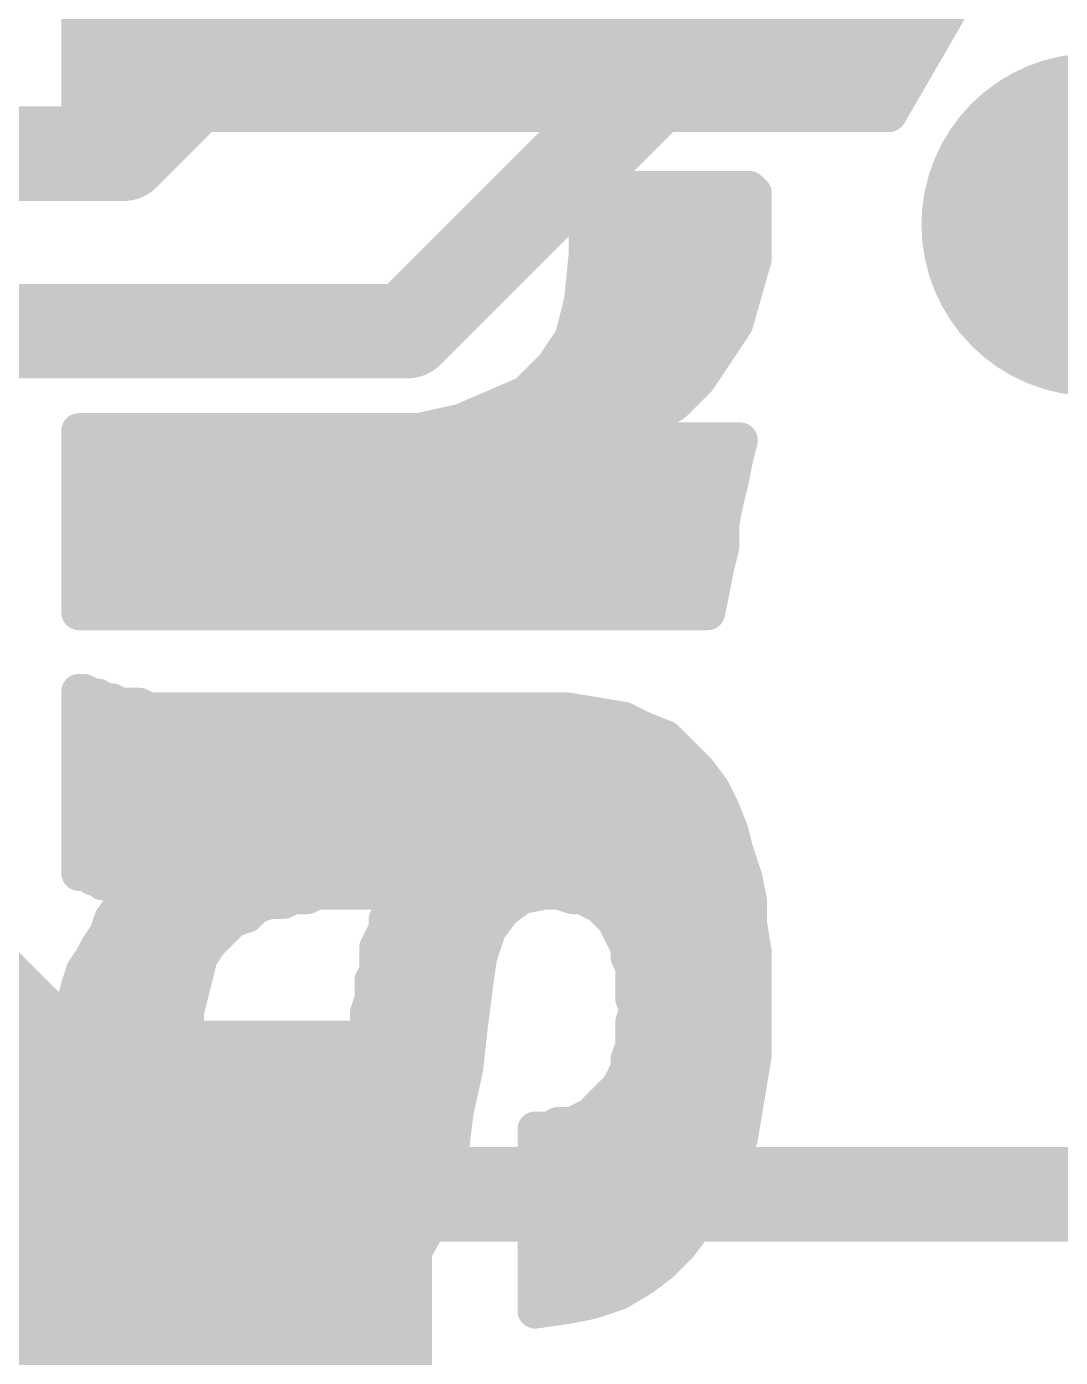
# Model space of a CAD drawing. Extents: x -37 to 70, y -23 to 28.
# Drawn here: x 6.879 to 9.1, y 7.397 to 10.255 of the extents above; entities that cross this region are included whole.
import ezdxf

# ---------------------------------------------------------------- set-up
doc = ezdxf.new("R2010")
doc.units = 0
for name, color, linetype in [('1', 12, 'CONTINUOUS'), ('16', 132, 'CONTINUOUS'), ('18', 110, 'CONTINUOUS'), ('22', 40, 'CONTINUOUS'), ('51', 53, 'CONTINUOUS')]:
    doc.layers.add(name, color=color, linetype=linetype)

# ---------------------------------------------------------------- blocks, each defined once
blk = doc.blocks.new('RECT')
blk.add_solid([(-0.5, -0.5), (0.5, -0.5), (-0.5, 0.5), (0.5, 0.5)])
blk = doc.blocks.new('ROUNDV')
at = {"const_width": 0.5}
blk.add_lwpolyline([(0, -0.25, 1), (0, 0.25, 1), (0, -0.25)], format="xyb", dxfattribs=at)

msp = doc.modelspace()

# ---------------------------------------------------------------- linework, layer by layer
at = {"layer": '1', "const_width": 0.2032}
for points in [[(7.6962, 9.6012), (8.763, 10.668)], [(7.0866, 9.9822), (7.62, 10.5156)], [(2.3622, 9.9822), (7.0866, 9.9822)], [(4.064, 9.6012), (7.6962, 9.6012)]]:
    msp.add_lwpolyline(points, dxfattribs=at)
at = {"layer": '1', "const_width": 0.1016}
for points in [[(7.0507, 10.0181, 1), (7.1225, 9.9463)], [(7.0866, 9.9314, 1), (7.0866, 10.033)], [(7.6962, 9.5504, 1), (7.6962, 9.652)], [(7.6603, 9.6371, 1), (7.7321, 9.5653)]]:
    msp.add_lwpolyline(points, format="xyb", dxfattribs=at)
at = {"layer": '16', "const_width": 0.2032}
for points in [[(6.2992, 8.6868), (7.239, 7.747)], [(5.9182, 8.5217), (8.0899, 6.35)], [(7.239, 7.747), (10.287, 7.747)]]:
    msp.add_lwpolyline(points, dxfattribs=at)
at = {"layer": '16', "const_width": 0.1016}
for points in [[(7.239, 7.7978, 1), (7.239, 7.6962)], [(7.2031, 7.7111, 1), (7.2749, 7.7829)]]:
    msp.add_lwpolyline(points, format="xyb", dxfattribs=at)
at = {"layer": '22', "const_width": 0.0762}
for points in [[(6.9915, 10.447), (6.9915, 10.067)], [(8.7315, 10.067), (8.9515, 10.447)], [(6.9915, 10.287), (8.8589, 10.287)], [(6.9915, 10.2108), (8.8148, 10.2108)], [(6.9915, 10.1346), (8.7706, 10.1346)], [(6.9915, 10.067), (8.7315, 10.067)], [(8.4315, 9.907), (8.0715, 9.907)], [(8.0715, 9.907), (8.0715, 9.897)], [(8.0715, 9.906), (8.4325, 9.906)], [(8.0715, 9.897), (8.0815, 9.877)], [(8.4415, 9.897), (8.4315, 9.907)], [(8.4415, 9.757), (8.4415, 9.897)], [(8.0815, 9.877), (8.0815, 9.767)], [(8.0815, 9.8298), (8.4415, 9.8298)], [(8.0815, 9.767), (8.0715, 9.667)], [(8.0802, 9.7536), (8.4405, 9.7536)], [(8.4215, 9.687), (8.4415, 9.757)], [(8.4015, 9.617), (8.4215, 9.687)], [(8.0715, 9.667), (8.0515, 9.587)], [(8.0725, 9.6774), (8.4188, 9.6774)], [(8.055, 9.6012), (8.391, 9.6012)], [(8.3615, 9.557), (8.4015, 9.617)], [(8.0515, 9.587), (8.0115, 9.527)], [(8.3215, 9.497), (8.3615, 9.557)], [(8.0115, 9.527), (7.9515, 9.467)], [(8.0095, 9.525), (8.3402, 9.525)], [(8.2715, 9.447), (8.3215, 9.497)], [(7.9515, 9.467), (7.8815, 9.437)], [(7.8815, 9.437), (7.8115, 9.407)], [(7.909, 9.4488), (8.2733, 9.4488)], [(8.2115, 9.407), (8.2715, 9.447)], [(7.8115, 9.407), (7.7215, 9.387)], [(8.1415, 9.377), (8.2115, 9.407)], [(7.7215, 9.387), (6.9915, 9.387)], [(6.9915, 9.387), (6.9915, 8.997)], [(6.9915, 9.3726), (8.1415, 9.3726)], [(8.1415, 9.367), (8.1415, 9.377)], [(8.4115, 9.367), (8.1415, 9.367)], [(8.4015, 9.327), (8.4115, 9.367)], [(8.3915, 9.277), (8.4015, 9.327)], [(6.9915, 9.2964), (8.3954, 9.2964)], [(8.3815, 9.237), (8.3915, 9.277)], [(8.3715, 9.187), (8.3815, 9.237)], [(6.9915, 9.2202), (8.3781, 9.2202)], [(8.3715, 9.137), (8.3715, 9.187)], [(6.9915, 9.144), (8.3715, 9.144)], [(8.3615, 9.097), (8.3715, 9.137)], [(8.3515, 9.047), (8.3615, 9.097)], [(6.9915, 9.0678), (8.3557, 9.0678)], [(8.3415, 8.997), (8.3515, 9.047)], [(6.9915, 8.997), (8.1715, 8.997)], [(8.1715, 8.997), (8.3415, 8.997)], [(7.0015, 8.827), (6.9915, 8.827)], [(6.9915, 8.827), (6.9915, 8.437)], [(7.0215, 8.817), (7.0015, 8.827)], [(7.0315, 8.817), (7.0215, 8.817)], [(7.0515, 8.807), (7.0315, 8.817)], [(7.0615, 8.807), (7.0515, 8.807)], [(7.0815, 8.797), (7.0615, 8.807)], [(7.1215, 8.797), (7.0815, 8.797)], [(7.1415, 8.787), (7.1215, 8.797)], [(8.0415, 8.787), (7.1415, 8.787)], [(8.1015, 8.777), (8.0415, 8.787)], [(8.1615, 8.767), (8.1015, 8.777)], [(8.2015, 8.747), (8.1615, 8.767)], [(6.9915, 8.763), (8.1695, 8.763)], [(8.2515, 8.727), (8.2015, 8.747)], [(8.2815, 8.697), (8.2515, 8.727)], [(6.9915, 8.6868), (8.2917, 8.6868)], [(8.3215, 8.657), (8.2815, 8.697)], [(8.3515, 8.617), (8.3215, 8.657)], [(6.9915, 8.6106), (8.3547, 8.6106)], [(8.3715, 8.577), (8.3515, 8.617)], [(8.3915, 8.527), (8.3715, 8.577)], [(6.9915, 8.5344), (8.3885, 8.5344)], [(8.4015, 8.487), (8.3915, 8.527)], [(8.4215, 8.427), (8.4015, 8.487)], [(6.9915, 8.4582), (8.4111, 8.4582)], [(6.9915, 8.437), (7.0115, 8.437)], [(7.0115, 8.437), (7.0215, 8.427)], [(7.0215, 8.427), (7.0315, 8.427)], [(7.0315, 8.427), (7.0415, 8.417)], [(8.4315, 8.377), (8.4215, 8.427)], [(7.0415, 8.417), (7.1015, 8.417)], [(7.1015, 8.417), (7.1115, 8.407)], [(7.1115, 8.407), (7.1315, 8.407)], [(7.1315, 8.407), (7.1115, 8.387)], [(7.4815, 8.387), (7.5015, 8.397)], [(7.5015, 8.397), (7.6915, 8.397)], [(7.6915, 8.397), (7.6815, 8.377)], [(7.9415, 8.387), (7.9915, 8.397)], [(7.9915, 8.397), (8.0215, 8.397)], [(8.0215, 8.397), (8.0515, 8.387)], [(7.0815, 8.367), (7.0615, 8.337)], [(7.1115, 8.387), (7.0815, 8.367)], [(7.104, 8.382), (7.4415, 8.382)], [(7.3515, 8.347), (7.3715, 8.367)], [(7.3715, 8.367), (7.4015, 8.377)], [(7.4015, 8.377), (7.4315, 8.377)], [(7.4315, 8.377), (7.4515, 8.387)], [(7.4515, 8.387), (7.4815, 8.387)], [(7.6715, 8.367), (7.6615, 8.347)], [(7.6815, 8.377), (7.6715, 8.367)], [(7.684, 8.382), (7.9348, 8.382)], [(7.9015, 8.357), (7.9415, 8.387)], [(8.0515, 8.387), (8.0715, 8.387)], [(8.0715, 8.387), (8.0915, 8.377)], [(8.0815, 8.382), (8.4305, 8.382)], [(8.0915, 8.377), (8.1115, 8.367)], [(8.1115, 8.367), (8.1315, 8.347)], [(8.4315, 8.327), (8.4315, 8.377)], [(7.0615, 8.337), (7.0515, 8.307)], [(7.3015, 8.317), (7.3215, 8.337)], [(7.3215, 8.337), (7.3515, 8.347)], [(7.6615, 8.347), (7.6515, 8.337)], [(7.6515, 8.337), (7.6515, 8.317)], [(7.8715, 8.317), (7.9015, 8.357)], [(8.1315, 8.347), (8.1415, 8.337)], [(8.1415, 8.337), (8.1515, 8.317)], [(7.2715, 8.287), (7.3015, 8.317)], [(7.6515, 8.317), (7.6415, 8.297)], [(7.8515, 8.257), (7.8715, 8.317)], [(8.1515, 8.317), (8.1615, 8.297)], [(8.4415, 8.267), (8.4315, 8.327)], [(7.0515, 8.307), (7.0315, 8.277)], [(7.0507, 8.3058), (7.2903, 8.3058)], [(7.2515, 8.257), (7.2715, 8.287)], [(7.6415, 8.297), (7.6315, 8.277)], [(7.6459, 8.3058), (7.8678, 8.3058)], [(8.1571, 8.3058), (8.435, 8.3058)], [(8.1615, 8.297), (8.1715, 8.277)], [(7.0215, 8.257), (7.0015, 8.227)], [(7.0315, 8.277), (7.0215, 8.257)], [(7.2415, 8.217), (7.2515, 8.257)], [(7.6315, 8.277), (7.6315, 8.227)], [(7.8415, 8.187), (7.8515, 8.257)], [(8.1715, 8.277), (8.1715, 8.257)], [(8.1715, 8.257), (8.1815, 8.237)], [(8.4415, 8.047), (8.4415, 8.267)], [(7.0015, 8.227), (6.9915, 8.197)], [(7.0032, 8.2296), (7.2447, 8.2296)], [(7.6315, 8.227), (7.6215, 8.207)], [(7.6315, 8.2296), (7.8476, 8.2296)], [(7.8415, 8.187), (7.6315, 8.227)], [(7.6315, 8.227), (7.8415, 8.187)], [(8.1815, 8.237), (8.1815, 8.167)], [(8.1815, 8.2296), (8.4415, 8.2296)], [(6.9915, 8.197), (6.9815, 8.157)], [(7.2315, 8.177), (7.2415, 8.217)], [(7.6215, 8.207), (7.6215, 8.167)], [(7.2215, 8.137), (7.2315, 8.177)], [(7.6215, 8.167), (7.6115, 8.137)], [(7.8315, 8.107), (7.8415, 8.187)], [(8.1815, 8.167), (8.1915, 8.147)], [(6.9815, 8.157), (6.9715, 8.127)], [(6.9803, 8.1534), (7.2256, 8.1534)], [(7.2215, 7.987), (7.2215, 8.137)], [(7.6115, 8.137), (7.6115, 8.097)], [(7.617, 8.1534), (7.8373, 8.1534)], [(8.1915, 8.147), (8.1815, 8.117)], [(8.1883, 8.1534), (8.4415, 8.1534)], [(6.9715, 8.127), (6.9715, 8.097)], [(8.1815, 8.117), (8.1815, 8.067)], [(6.9715, 8.097), (6.9615, 8.067)], [(7.6115, 8.097), (7.6015, 8.067)], [(7.8215, 8.017), (7.8315, 8.107)], [(6.9615, 8.067), (6.9615, 7.997)], [(6.9649, 8.0772), (7.2215, 8.0772)], [(7.6015, 8.067), (7.6015, 8.047)], [(7.6049, 8.0772), (7.8282, 8.0772)], [(8.1815, 8.067), (8.1715, 8.037)], [(8.1815, 8.0772), (8.4415, 8.0772)], [(7.6015, 8.047), (7.5915, 8.027)], [(7.5915, 8.027), (7.5915, 8.007)], [(8.1715, 8.037), (8.1715, 8.017)], [(8.4315, 7.987), (8.4415, 8.047)], [(6.9615, 7.997), (6.9515, 7.967)], [(6.9615, 8.001), (7.2215, 8.001)], [(7.5915, 8.007), (7.5815, 7.987)], [(7.5885, 8.001), (7.6073, 8.001)], [(7.5915, 8.007), (7.8015, 7.927)], [(7.8015, 7.927), (7.5915, 8.007)], [(7.6073, 8.001), (7.8179, 8.001)], [(7.8015, 7.927), (7.8215, 8.017)], [(8.1615, 7.997), (8.1515, 7.977)], [(8.1715, 8.017), (8.1615, 7.997)], [(8.1635, 8.001), (8.4338, 8.001)], [(6.9515, 7.967), (6.9515, 7.887)], [(7.2315, 7.967), (7.2215, 7.987)], [(7.2315, 7.947), (7.2315, 7.967)], [(7.5715, 7.967), (7.5615, 7.947)], [(7.5815, 7.987), (7.5715, 7.967)], [(8.1415, 7.967), (8.1215, 7.947)], [(8.1515, 7.977), (8.1415, 7.967)], [(8.4215, 7.927), (8.4315, 7.987)], [(7.2415, 7.927), (7.2315, 7.947)], [(7.5615, 7.947), (7.5515, 7.927)], [(8.1115, 7.937), (8.0915, 7.917)], [(8.1215, 7.947), (8.1115, 7.937)], [(6.9515, 7.9248), (7.2437, 7.9248)], [(7.2515, 7.917), (7.2415, 7.927)], [(7.2615, 7.897), (7.2515, 7.917)], [(7.5515, 7.927), (7.5415, 7.907)], [(7.5504, 7.9248), (7.8012, 7.9248)], [(7.7915, 7.847), (7.8015, 7.927)], [(8.0915, 7.917), (8.0715, 7.907)], [(8.0993, 7.9248), (8.4211, 7.9248)], [(8.4115, 7.867), (8.4215, 7.927)], [(6.9515, 7.887), (6.9615, 7.837)], [(7.2715, 7.887), (7.2615, 7.897)], [(7.2915, 7.867), (7.2715, 7.887)], [(7.5215, 7.887), (7.5015, 7.867)], [(7.5315, 7.897), (7.5215, 7.887)], [(7.5415, 7.907), (7.5315, 7.897)], [(8.0015, 7.887), (7.9715, 7.887)], [(7.9715, 7.887), (7.9715, 7.497)], [(8.0215, 7.897), (8.0015, 7.887)], [(8.0515, 7.897), (8.0215, 7.897)], [(8.0715, 7.907), (8.0515, 7.897)], [(7.3115, 7.857), (7.2915, 7.867)], [(7.3215, 7.857), (7.3115, 7.857)], [(7.3515, 7.847), (7.3215, 7.857)], [(7.4815, 7.857), (7.4615, 7.847)], [(7.5015, 7.867), (7.4815, 7.857)], [(8.3915, 7.817), (8.4115, 7.867)], [(6.9592, 7.8486), (7.3467, 7.8486)], [(6.9615, 7.837), (6.9615, 7.787)], [(7.3715, 7.847), (7.3515, 7.847)], [(7.3915, 7.837), (7.3715, 7.847)], [(7.4215, 7.847), (7.3915, 7.837)], [(7.4615, 7.847), (7.4215, 7.847)], [(7.4647, 7.8486), (7.7917, 7.8486)], [(7.7715, 7.757), (7.7915, 7.847)], [(7.9715, 7.8486), (8.4041, 7.8486)], [(8.3715, 7.767), (8.3915, 7.817)], [(6.9615, 7.787), (6.9815, 7.747)], [(6.9688, 7.7724), (7.7749, 7.7724)], [(7.9715, 7.7724), (8.3737, 7.7724)], [(8.3415, 7.717), (8.3715, 7.767)], [(6.9815, 7.747), (6.9915, 7.707)], [(7.7415, 7.677), (7.7715, 7.757)], [(8.3115, 7.677), (8.3415, 7.717)], [(6.9915, 7.707), (7.0115, 7.667)], [(6.9969, 7.6962), (7.7487, 7.6962)], [(7.9715, 7.6962), (8.3259, 7.6962)], [(7.0115, 7.667), (7.0315, 7.627)], [(7.7015, 7.607), (7.7415, 7.677)], [(8.2815, 7.637), (8.3115, 7.677)], [(7.0315, 7.627), (7.0515, 7.597)], [(8.2415, 7.597), (8.2815, 7.637)], [(7.0362, 7.62), (7.7089, 7.62)], [(7.0515, 7.597), (7.0815, 7.567)], [(7.6415, 7.547), (7.7015, 7.607)], [(7.9715, 7.62), (8.2645, 7.62)], [(8.2015, 7.567), (8.2415, 7.597)], [(7.0815, 7.567), (7.1115, 7.537)], [(8.1515, 7.537), (8.2015, 7.567)], [(7.1047, 7.5438), (7.637, 7.5438)], [(7.1115, 7.537), (7.1515, 7.507)], [(7.5715, 7.497), (7.6415, 7.547)], [(7.9715, 7.5438), (8.1628, 7.5438)], [(8.0915, 7.517), (8.1515, 7.537)], [(8.0415, 7.507), (8.0915, 7.517)], [(7.1515, 7.507), (7.1915, 7.487)], [(7.1915, 7.487), (7.2315, 7.477)], [(7.4815, 7.467), (7.5715, 7.497)], [(7.9715, 7.497), (8.0415, 7.507)], [(7.2315, 7.477), (7.2715, 7.467)], [(7.2691, 7.4676), (7.4833, 7.4676)], [(7.2715, 7.467), (7.3215, 7.457)], [(7.3215, 7.457), (7.3715, 7.457)], [(7.3715, 7.457), (7.4815, 7.467)]]:
    msp.add_lwpolyline(points, dxfattribs=at)
at = {"layer": '22', "const_width": 0.0381}
for points in [[(6.9915, 10.3061, 1), (6.9915, 10.268)], [(8.8589, 10.268, 1), (8.8589, 10.3061)], [(6.9915, 10.2299, 1), (6.9915, 10.1918)], [(8.8148, 10.1918, 1), (8.8148, 10.2299)], [(6.9915, 10.1537, 1), (6.9915, 10.1156)], [(8.7706, 10.1156, 1), (8.7706, 10.1537)], [(6.9915, 10.0861, 1), (6.9915, 10.048)], [(8.715, 10.0765, 1), (8.748, 10.0575)], [(8.7315, 10.048, 1), (8.7315, 10.0861)], [(6.9725, 10.067, 1), (7.0106, 10.067)], [(8.0715, 9.9261, 1), (8.0715, 9.888)], [(8.0715, 9.9251, 1), (8.0715, 9.887)], [(8.0885, 9.9055, 1), (8.0545, 9.8885)], [(8.0906, 9.907, 1), (8.0525, 9.907)], [(8.445, 9.9205, 1), (8.418, 9.8935)], [(8.4605, 9.897, 1), (8.4224, 9.897)], [(8.428, 9.8835, 1), (8.455, 9.9105)], [(8.4315, 9.888, 1), (8.4315, 9.9261)], [(8.4325, 9.887, 1), (8.4325, 9.9251)], [(8.0525, 9.897, 1), (8.0906, 9.897)], [(8.1006, 9.877, 1), (8.0625, 9.877)], [(8.0645, 9.8685, 1), (8.0985, 9.8855)], [(8.0815, 9.8489, 1), (8.0815, 9.8108)], [(8.4415, 9.8108, 1), (8.4415, 9.8489)], [(8.1005, 9.7651, 1), (8.0625, 9.7689)], [(8.0802, 9.7727, 1), (8.0802, 9.7346)], [(8.0625, 9.767, 1), (8.1006, 9.767)], [(8.4224, 9.757, 1), (8.4605, 9.757)], [(8.4598, 9.7518, 1), (8.4232, 9.7622)], [(8.4405, 9.7346, 1), (8.4405, 9.7727)], [(8.4398, 9.6818, 1), (8.4032, 9.6922)], [(8.09, 9.6624, 1), (8.053, 9.6716)], [(8.0725, 9.6965, 1), (8.0725, 9.6584)], [(8.4032, 9.6922, 1), (8.4398, 9.6818)], [(8.4188, 9.6584, 1), (8.4188, 9.6965)], [(8.0525, 9.6689, 1), (8.0905, 9.6651)], [(8.055, 9.6203, 1), (8.055, 9.5822)], [(8.3832, 9.6222, 1), (8.4198, 9.6118)], [(8.4174, 9.6064, 1), (8.3856, 9.6276)], [(8.391, 9.5822, 1), (8.391, 9.6203)], [(8.033, 9.5916, 1), (8.07, 9.5824)], [(8.0674, 9.5764, 1), (8.0356, 9.5976)], [(8.3456, 9.5676, 1), (8.3774, 9.5464)], [(8.3774, 9.5464, 1), (8.3456, 9.5676)], [(8.0095, 9.5441, 1), (8.0095, 9.506)], [(7.9956, 9.5376, 1), (8.0274, 9.5164)], [(8.025, 9.5135, 1), (7.998, 9.5405)], [(8.3402, 9.506, 1), (8.3402, 9.5441)], [(8.3056, 9.5076, 1), (8.3374, 9.4864)], [(8.335, 9.4835, 1), (8.308, 9.5105)], [(7.938, 9.4805, 1), (7.965, 9.4535)], [(7.959, 9.4495, 1), (7.944, 9.4845)], [(7.874, 9.4545, 1), (7.889, 9.4195)], [(7.889, 9.4195, 1), (7.874, 9.4545)], [(7.909, 9.4679, 1), (7.909, 9.4298)], [(8.258, 9.4605, 1), (8.285, 9.4335)], [(8.2821, 9.4311, 1), (8.2609, 9.4629)], [(8.2733, 9.4298, 1), (8.2733, 9.4679)], [(7.804, 9.4245, 1), (7.819, 9.3895)], [(7.8156, 9.3884, 1), (7.8074, 9.4256)], [(8.2009, 9.4229, 1), (8.2221, 9.3911)], [(8.219, 9.3895, 1), (8.204, 9.4245)], [(6.9915, 9.4061, 1), (6.9915, 9.368)], [(6.9915, 9.3917, 1), (6.9915, 9.3536)], [(7.0106, 9.387, 1), (6.9725, 9.387)], [(7.7174, 9.4056, 1), (7.7256, 9.3684)], [(7.7215, 9.368, 1), (7.7215, 9.4061)], [(8.134, 9.3945, 1), (8.149, 9.3595)], [(8.1415, 9.3861, 1), (8.1415, 9.348)], [(8.1606, 9.377, 1), (8.1225, 9.377)], [(8.1415, 9.3536, 1), (8.1415, 9.3917)], [(8.43, 9.3624, 1), (8.393, 9.3716)], [(8.4115, 9.348, 1), (8.4115, 9.3861)], [(8.1225, 9.367, 1), (8.1606, 9.367)], [(8.383, 9.3316, 1), (8.42, 9.3224)], [(8.4202, 9.3233, 1), (8.3828, 9.3307)], [(6.9915, 9.3155, 1), (6.9915, 9.2774)], [(8.3954, 9.2774, 1), (8.3954, 9.3155)], [(8.3728, 9.2807, 1), (8.4102, 9.2733)], [(8.41, 9.2724, 1), (8.373, 9.2816)], [(8.4002, 9.2333, 1), (8.3628, 9.2407)], [(6.9915, 9.2393, 1), (6.9915, 9.2012)], [(8.363, 9.2416, 1), (8.4, 9.2324)], [(8.3781, 9.2012, 1), (8.3781, 9.2393)], [(8.3906, 9.187, 1), (8.3525, 9.187)], [(8.3528, 9.1907, 1), (8.3902, 9.1833)], [(6.9915, 9.1631, 1), (6.9915, 9.125)], [(8.39, 9.1324, 1), (8.353, 9.1416)], [(8.3715, 9.125, 1), (8.3715, 9.1631)], [(8.3525, 9.137, 1), (8.3906, 9.137)], [(8.343, 9.1016, 1), (8.38, 9.0924)], [(8.3802, 9.0933, 1), (8.3428, 9.1007)], [(6.9915, 9.0869, 1), (6.9915, 9.0488)], [(8.3557, 9.0488, 1), (8.3557, 9.0869)], [(8.3328, 9.0507, 1), (8.3702, 9.0433)], [(8.3702, 9.0433, 1), (8.3328, 9.0507)], [(6.9915, 9.016, 1), (6.9915, 8.9779)], [(8.1715, 9.016, 1), (8.1715, 8.9779)], [(8.1715, 8.9779, 1), (8.1715, 9.016)], [(8.3415, 8.9779, 1), (8.3415, 9.016)], [(6.9725, 8.997, 1), (7.0106, 8.997)], [(8.3228, 9.0007, 1), (8.3602, 8.9933)], [(6.9915, 8.846, 1), (6.9915, 8.8079)], [(7.0106, 8.827, 1), (6.9725, 8.827)], [(7.01, 8.844, 1), (6.993, 8.81)], [(7.0015, 8.8079, 1), (7.0015, 8.846)], [(7.0215, 8.8361, 1), (7.0215, 8.798)], [(7.04, 8.834, 1), (7.023, 8.8)], [(7.013, 8.8, 1), (7.03, 8.834)], [(7.0315, 8.798, 1), (7.0315, 8.8361)], [(7.0515, 8.8261, 1), (7.0515, 8.788)], [(7.07, 8.824, 1), (7.053, 8.79)], [(7.043, 8.79, 1), (7.06, 8.824)], [(7.0615, 8.788, 1), (7.0615, 8.8261)], [(7.0815, 8.8161, 1), (7.0815, 8.778)], [(7.073, 8.78, 1), (7.09, 8.814)], [(7.13, 8.814, 1), (7.113, 8.78)], [(7.1215, 8.778, 1), (7.1215, 8.8161)], [(7.1415, 8.8061, 1), (7.1415, 8.768)], [(7.133, 8.77, 1), (7.15, 8.804)], [(8.0446, 8.8058, 1), (8.0384, 8.7682)], [(8.0415, 8.768, 1), (8.0415, 8.8061)], [(8.1046, 8.7958, 1), (8.0984, 8.7582)], [(8.0984, 8.7582, 1), (8.1046, 8.7958)], [(8.17, 8.784, 1), (8.153, 8.75)], [(8.1584, 8.7482, 1), (8.1646, 8.7858)], [(6.9915, 8.782, 1), (6.9915, 8.7439)], [(8.1695, 8.7439, 1), (8.1695, 8.782)], [(8.2086, 8.7647, 1), (8.1944, 8.7293)], [(8.193, 8.73, 1), (8.21, 8.764)], [(8.265, 8.7405, 1), (8.238, 8.7135)], [(8.2444, 8.7093, 1), (8.2586, 8.7447)], [(6.9915, 8.7058, 1), (6.9915, 8.6677)], [(8.295, 8.7105, 1), (8.268, 8.6835)], [(8.268, 8.6835, 1), (8.295, 8.7105)], [(8.2917, 8.6677, 1), (8.2917, 8.7058)], [(8.3367, 8.6684, 1), (8.3063, 8.6456)], [(8.308, 8.6435, 1), (8.335, 8.6705)], [(6.9915, 8.6296, 1), (6.9915, 8.5915)], [(8.3685, 8.6255, 1), (8.3345, 8.6085)], [(8.3363, 8.6056, 1), (8.3667, 8.6284)], [(8.3547, 8.5915, 1), (8.3547, 8.6296)], [(8.3892, 8.5841, 1), (8.3538, 8.5699)], [(8.3545, 8.5685, 1), (8.3885, 8.5855)], [(6.9915, 8.5534, 1), (6.9915, 8.5153)], [(8.41, 8.5316, 1), (8.373, 8.5224)], [(8.3738, 8.5199, 1), (8.4092, 8.5341)], [(8.3885, 8.5153, 1), (8.3885, 8.5534)], [(8.4196, 8.493, 1), (8.3834, 8.481)], [(6.9915, 8.4772, 1), (6.9915, 8.4391)], [(8.383, 8.4824, 1), (8.42, 8.4916)], [(8.4111, 8.4391, 1), (8.4111, 8.4772)], [(6.9915, 8.4561, 1), (6.9915, 8.418)], [(7.025, 8.4505, 1), (6.998, 8.4235)], [(7.0215, 8.446, 1), (7.0215, 8.4079)], [(7.0115, 8.418, 1), (7.0115, 8.4561)], [(7.045, 8.4405, 1), (7.018, 8.4135)], [(7.0315, 8.4079, 1), (7.0315, 8.446)], [(8.4402, 8.4307, 1), (8.4028, 8.4233)], [(6.9725, 8.437, 1), (7.0106, 8.437)], [(7.008, 8.4135, 1), (7.035, 8.4405)], [(7.0415, 8.436, 1), (7.0415, 8.3979)], [(7.028, 8.4035, 1), (7.055, 8.4305)], [(7.115, 8.4305, 1), (7.088, 8.4035)], [(7.1115, 8.4261, 1), (7.1115, 8.388)], [(7.098, 8.3935, 1), (7.125, 8.4205)], [(7.1015, 8.3979, 1), (7.1015, 8.436)], [(7.145, 8.3935, 1), (7.118, 8.4205)], [(7.1315, 8.388, 1), (7.1315, 8.4261)], [(7.5015, 8.4161, 1), (7.5015, 8.378)], [(7.51, 8.38, 1), (7.493, 8.414)], [(7.7085, 8.3885, 1), (7.6745, 8.4055)], [(7.6915, 8.378, 1), (7.6915, 8.4161)], [(7.9915, 8.4161, 1), (7.9915, 8.378)], [(7.9952, 8.3783, 1), (7.9878, 8.4157)], [(8.0275, 8.4151, 1), (8.0155, 8.3789)], [(8.0215, 8.378, 1), (8.0215, 8.4161)], [(8.4034, 8.421, 1), (8.4396, 8.433)], [(7.0974, 8.3564, 1), (7.0656, 8.3776)], [(7.104, 8.401, 1), (7.104, 8.3629)], [(7.098, 8.4005, 1), (7.125, 8.3735)], [(7.1221, 8.3711, 1), (7.1009, 8.4029)], [(7.3655, 8.3851, 1), (7.3775, 8.3489)], [(7.385, 8.3535, 1), (7.358, 8.3805)], [(7.4015, 8.3961, 1), (7.4015, 8.358)], [(7.4075, 8.3589, 1), (7.3955, 8.3951)], [(7.423, 8.394, 1), (7.44, 8.36)], [(7.4315, 8.358, 1), (7.4315, 8.3961)], [(7.4515, 8.4061, 1), (7.4515, 8.368)], [(7.4415, 8.3629, 1), (7.4415, 8.401)], [(7.46, 8.37, 1), (7.443, 8.404)], [(7.473, 8.404, 1), (7.49, 8.37)], [(7.4815, 8.368, 1), (7.4815, 8.4061)], [(7.6885, 8.3585, 1), (7.6545, 8.3755)], [(7.6645, 8.3855, 1), (7.6985, 8.3685)], [(7.684, 8.401, 1), (7.684, 8.3629)], [(7.695, 8.3635, 1), (7.668, 8.3905)], [(7.9378, 8.4057, 1), (7.9452, 8.3683)], [(7.9529, 8.3718, 1), (7.9301, 8.4022)], [(7.9348, 8.3629, 1), (7.9348, 8.401)], [(8.0515, 8.4061, 1), (8.0515, 8.368)], [(8.0455, 8.3689, 1), (8.0575, 8.4051)], [(8.08, 8.404, 1), (8.063, 8.37)], [(8.0815, 8.401, 1), (8.0815, 8.3629)], [(8.0715, 8.368, 1), (8.0715, 8.4061)], [(8.1, 8.394, 1), (8.083, 8.36)], [(8.083, 8.36, 1), (8.1, 8.394)], [(8.125, 8.3805, 1), (8.098, 8.3535)], [(8.4505, 8.377, 1), (8.4124, 8.377)], [(8.4305, 8.3629, 1), (8.4305, 8.401)], [(7.0796, 8.331, 1), (7.0434, 8.343)], [(7.0709, 8.3829, 1), (7.0921, 8.3511)], [(7.335, 8.3235, 1), (7.308, 8.3505)], [(7.338, 8.3605, 1), (7.365, 8.3335)], [(7.3575, 8.3289, 1), (7.3455, 8.3651)], [(7.6706, 8.337, 1), (7.6325, 8.337)], [(7.675, 8.3335, 1), (7.648, 8.3605)], [(7.658, 8.3805, 1), (7.685, 8.3535)], [(7.8901, 8.3722, 1), (7.9129, 8.3418)], [(7.9167, 8.3456, 1), (7.8863, 8.3684)], [(8.103, 8.35, 1), (8.12, 8.384)], [(8.145, 8.3605, 1), (8.118, 8.3335)], [(8.118, 8.3335, 1), (8.145, 8.3605)], [(8.1585, 8.3455, 1), (8.1245, 8.3285)], [(8.4128, 8.3733, 1), (8.4502, 8.3807)], [(7.0456, 8.3476, 1), (7.0774, 8.3264)], [(7.288, 8.3305, 1), (7.315, 8.3035)], [(7.315, 8.3035, 1), (7.288, 8.3305)], [(7.3155, 8.3551, 1), (7.3275, 8.3189)], [(7.638, 8.3505, 1), (7.665, 8.3235)], [(7.6685, 8.3085, 1), (7.6345, 8.3255)], [(7.6445, 8.3555, 1), (7.6785, 8.3385)], [(7.8563, 8.3284, 1), (7.8867, 8.3056)], [(7.8896, 8.311, 1), (7.8534, 8.323)], [(8.128, 8.3235, 1), (8.155, 8.3505)], [(8.1685, 8.3255, 1), (8.1345, 8.3085)], [(8.4503, 8.3301, 1), (8.4127, 8.3239)], [(7.0507, 8.3248, 1), (7.0507, 8.2867)], [(7.0334, 8.313, 1), (7.0696, 8.301)], [(7.0674, 8.2964, 1), (7.0356, 8.3176)], [(7.258, 8.3005, 1), (7.285, 8.2735)], [(7.2874, 8.2764, 1), (7.2556, 8.2976)], [(7.2903, 8.2867, 1), (7.2903, 8.3248)], [(7.6245, 8.3055, 1), (7.6585, 8.2885)], [(7.6585, 8.2885, 1), (7.6245, 8.3055)], [(7.6459, 8.3248, 1), (7.6459, 8.2867)], [(7.6325, 8.317, 1), (7.6706, 8.317)], [(7.8678, 8.2867, 1), (7.8678, 8.3248)], [(8.1345, 8.3085, 1), (8.1685, 8.3255)], [(8.1571, 8.3248, 1), (8.1571, 8.2867)], [(8.1785, 8.3055, 1), (8.1445, 8.2885)], [(8.1445, 8.2885, 1), (8.1785, 8.3055)], [(8.4124, 8.327, 1), (8.4505, 8.327)], [(8.435, 8.2867, 1), (8.435, 8.3248)], [(7.0374, 8.2464, 1), (7.0056, 8.2676)], [(7.0156, 8.2876, 1), (7.0474, 8.2664)], [(7.0485, 8.2685, 1), (7.0145, 8.2855)], [(7.27, 8.2524, 1), (7.233, 8.2616)], [(7.6505, 8.277, 1), (7.6124, 8.277)], [(7.6145, 8.2855, 1), (7.6485, 8.2685)], [(7.8704, 8.2543, 1), (7.8326, 8.2597)], [(8.1905, 8.277, 1), (8.1524, 8.277)], [(8.1885, 8.2655, 1), (8.1545, 8.2485)], [(8.1545, 8.2685, 1), (8.1885, 8.2855)], [(8.4605, 8.267, 1), (8.4224, 8.267)], [(8.4227, 8.2639, 1), (8.4603, 8.2701)], [(7.0196, 8.221, 1), (6.9834, 8.233)], [(7.0032, 8.2486, 1), (7.0032, 8.2105)], [(7.0045, 8.2655, 1), (7.0385, 8.2485)], [(7.2356, 8.2676, 1), (7.2674, 8.2464)], [(7.2447, 8.2105, 1), (7.2447, 8.2486)], [(7.6315, 8.2486, 1), (7.6315, 8.2105)], [(7.6351, 8.2457, 1), (7.6279, 8.2083)], [(7.6351, 8.2457, 1), (7.6279, 8.2083)], [(7.6485, 8.2185, 1), (7.6145, 8.2355)], [(7.8334, 8.263, 1), (7.8696, 8.251)], [(7.8476, 8.2105, 1), (7.8476, 8.2486)], [(8.1524, 8.257, 1), (8.1905, 8.257)], [(8.2005, 8.237, 1), (8.1624, 8.237)], [(8.1815, 8.2486, 1), (8.1815, 8.2105)], [(8.1645, 8.2285, 1), (8.1985, 8.2455)], [(8.4415, 8.2105, 1), (8.4415, 8.2486)], [(7.01, 8.1924, 1), (6.973, 8.2016)], [(6.9856, 8.2376, 1), (7.0174, 8.2164)], [(7.223, 8.2216, 1), (7.26, 8.2124)], [(7.26, 8.2124, 1), (7.223, 8.2216)], [(7.6045, 8.2155, 1), (7.6385, 8.1985)], [(7.6406, 8.207, 1), (7.6025, 8.207)], [(7.6124, 8.227, 1), (7.6505, 8.227)], [(6.9734, 8.203, 1), (7.0096, 8.191)], [(7.25, 8.1724, 1), (7.213, 8.1816)], [(7.6396, 8.161, 1), (7.6034, 8.173)], [(7.8226, 8.1897, 1), (7.8604, 8.1843)], [(7.8604, 8.1846, 1), (7.8226, 8.1894)], [(7.8379, 8.1683, 1), (7.8451, 8.2057)], [(7.8379, 8.1683, 1), (7.8451, 8.2057)], [(8.1985, 8.1755, 1), (8.1645, 8.1585)], [(6.9803, 8.1724, 1), (6.9803, 8.1343)], [(6.963, 8.1616, 1), (7, 8.1524)], [(6.9996, 8.151, 1), (6.9634, 8.163)], [(7.2406, 8.137, 1), (7.2025, 8.137)], [(7.213, 8.1816, 1), (7.25, 8.1724)], [(7.2256, 8.1343, 1), (7.2256, 8.1724)], [(7.6306, 8.137, 1), (7.5925, 8.137)], [(7.617, 8.1724, 1), (7.617, 8.1343)], [(7.6025, 8.167, 1), (7.6406, 8.167)], [(7.8373, 8.1343, 1), (7.8373, 8.1724)], [(8.1624, 8.167, 1), (8.2005, 8.167)], [(8.1883, 8.1724, 1), (8.1883, 8.1343)], [(8.2096, 8.141, 1), (8.1734, 8.153)], [(8.4415, 8.1343, 1), (8.4415, 8.1724)], [(6.9906, 8.127, 1), (6.9525, 8.127)], [(6.9534, 8.133, 1), (6.9896, 8.121)], [(7.203, 8.1416, 1), (7.24, 8.1324)], [(7.5934, 8.143, 1), (7.6296, 8.131)], [(8.2005, 8.117, 1), (8.1624, 8.117)], [(8.1745, 8.1385, 1), (8.2085, 8.1555)], [(6.9896, 8.091, 1), (6.9534, 8.103)], [(7.6296, 8.091, 1), (7.5934, 8.103)], [(7.8126, 8.1094, 1), (7.8504, 8.1046)], [(7.8504, 8.1049, 1), (7.8126, 8.1091)], [(8.1634, 8.123, 1), (8.1996, 8.111)], [(6.9806, 8.067, 1), (6.9425, 8.067)], [(6.9434, 8.073, 1), (6.9796, 8.061)], [(6.9649, 8.0963, 1), (6.9649, 8.0582)], [(6.9525, 8.097, 1), (6.9906, 8.097)], [(7.2215, 8.0582, 1), (7.2215, 8.0963)], [(7.6206, 8.067, 1), (7.5825, 8.067)], [(7.5834, 8.073, 1), (7.6196, 8.061)], [(7.6049, 8.0963, 1), (7.6049, 8.0582)], [(7.5925, 8.097, 1), (7.6306, 8.097)], [(7.8282, 8.0582, 1), (7.8282, 8.0963)], [(8.1815, 8.0963, 1), (8.1815, 8.0582)], [(8.1996, 8.061, 1), (8.1634, 8.073)], [(8.4415, 8.0582, 1), (8.4415, 8.0963)], [(7.6106, 8.027, 1), (7.5725, 8.027)], [(7.5825, 8.047, 1), (7.6206, 8.047)], [(7.6185, 8.0385, 1), (7.5845, 8.0555)], [(8.1905, 8.037, 1), (8.1524, 8.037)], [(8.1534, 8.043, 1), (8.1896, 8.031)], [(8.1624, 8.067, 1), (8.2005, 8.067)], [(8.4224, 8.047, 1), (8.4605, 8.047)], [(8.4603, 8.0439, 1), (8.4227, 8.0501)], [(6.9615, 8.0201, 1), (6.9615, 7.982)], [(6.9796, 7.991, 1), (6.9434, 8.003)], [(7.2215, 7.982, 1), (7.2215, 8.0201)], [(7.5885, 8.0201, 1), (7.5885, 7.982)], [(7.5745, 8.0355, 1), (7.6085, 8.0185)], [(7.5983, 8.0248, 1), (7.5847, 7.9892)], [(7.5983, 8.0248, 1), (7.5847, 7.9892)], [(7.6085, 7.9985, 1), (7.5745, 8.0155)], [(7.6073, 8.0201, 1), (7.6073, 7.982)], [(7.6073, 7.982, 1), (7.6073, 8.0201)], [(7.8026, 8.0191, 1), (7.8404, 8.0149)], [(7.8401, 8.0129, 1), (7.8029, 8.0211)], [(7.8179, 7.982, 1), (7.8179, 8.0201)], [(8.1635, 8.0201, 1), (8.1635, 7.982)], [(8.1785, 7.9885, 1), (8.1445, 8.0055)], [(8.1524, 8.017, 1), (8.1905, 8.017)], [(8.1885, 8.0085, 1), (8.1545, 8.0255)], [(8.4338, 7.982, 1), (8.4338, 8.0201)], [(6.9706, 7.967, 1), (6.9325, 7.967)], [(6.9425, 7.997, 1), (6.9806, 7.997)], [(7.2385, 7.9955, 1), (7.2045, 7.9785)], [(7.2025, 7.987, 1), (7.2406, 7.987)], [(7.2506, 7.967, 1), (7.2125, 7.967)], [(7.5885, 7.9585, 1), (7.5545, 7.9755)], [(7.5645, 7.9955, 1), (7.5985, 7.9785)], [(7.5985, 7.9785, 1), (7.5645, 7.9955)], [(7.5725, 8.007, 1), (7.6106, 8.007)], [(8.155, 7.9535, 1), (8.128, 7.9805)], [(8.1345, 7.9855, 1), (8.1685, 7.9685)], [(8.165, 7.9635, 1), (8.138, 7.9905)], [(8.1445, 8.0055, 1), (8.1785, 7.9885)], [(8.4127, 7.9901, 1), (8.4503, 7.9839)], [(8.4503, 7.9839, 1), (8.4127, 7.9901)], [(6.9334, 7.973, 1), (6.9696, 7.961)], [(7.2485, 7.9555, 1), (7.2145, 7.9385)], [(7.2145, 7.9585, 1), (7.2485, 7.9755)], [(7.5785, 7.9385, 1), (7.5445, 7.9555)], [(7.5545, 7.9755, 1), (7.5885, 7.9585)], [(8.125, 7.9235, 1), (8.098, 7.9505)], [(8.108, 7.9605, 1), (8.135, 7.9335)], [(8.135, 7.9335, 1), (8.108, 7.9605)], [(8.128, 7.9805, 1), (8.155, 7.9535)], [(6.9515, 7.9439, 1), (6.9515, 7.9058)], [(7.2125, 7.947, 1), (7.2506, 7.947)], [(7.255, 7.9405, 1), (7.228, 7.9135)], [(7.2245, 7.9185, 1), (7.2585, 7.9355)], [(7.2685, 7.9255, 1), (7.2345, 7.9085)], [(7.238, 7.9035, 1), (7.265, 7.9305)], [(7.2437, 7.9058, 1), (7.2437, 7.9439)], [(7.5504, 7.9439, 1), (7.5504, 7.9058)], [(7.5345, 7.9355, 1), (7.5685, 7.9185)], [(7.5685, 7.9185, 1), (7.5345, 7.9355)], [(7.5445, 7.9555, 1), (7.5785, 7.9385)], [(7.7829, 7.9311, 1), (7.8201, 7.9229)], [(7.8204, 7.9246, 1), (7.7826, 7.9294)], [(7.7947, 7.9092, 1), (7.8083, 7.9448)], [(7.7947, 7.9092, 1), (7.8083, 7.9448)], [(7.8012, 7.9058, 1), (7.8012, 7.9439)], [(8.078, 7.9305, 1), (8.105, 7.9035)], [(8.0993, 7.9439, 1), (8.0993, 7.9058)], [(8.1, 7.9, 1), (8.083, 7.934)], [(8.098, 7.9505, 1), (8.125, 7.9235)], [(8.4027, 7.9301, 1), (8.4403, 7.9239)], [(8.4403, 7.9239, 1), (8.4027, 7.9301)], [(8.4211, 7.9058, 1), (8.4211, 7.9439)], [(6.9702, 7.8907, 1), (6.9328, 7.8833)], [(7.275, 7.9105, 1), (7.248, 7.8835)], [(7.2445, 7.8885, 1), (7.2785, 7.9055)], [(7.285, 7.9005, 1), (7.258, 7.8735)], [(7.258, 7.8735, 1), (7.285, 7.9005)], [(7.508, 7.9005, 1), (7.535, 7.8735)], [(7.535, 7.8735, 1), (7.508, 7.9005)], [(7.518, 7.9105, 1), (7.545, 7.8835)], [(7.545, 7.8835, 1), (7.518, 7.9105)], [(7.5245, 7.9155, 1), (7.5585, 7.8985)], [(7.555, 7.8935, 1), (7.528, 7.9205)], [(7.9715, 7.9061, 1), (7.9715, 7.868)], [(7.9906, 7.887, 1), (7.9525, 7.887)], [(7.993, 7.904, 1), (8.01, 7.87)], [(8.0015, 7.868, 1), (8.0015, 7.9061)], [(8.0215, 7.9161, 1), (8.0215, 7.878)], [(8.03, 7.88, 1), (8.013, 7.914)], [(8.043, 7.914, 1), (8.06, 7.88)], [(8.0515, 7.878, 1), (8.0515, 7.9161)], [(8.063, 7.924, 1), (8.08, 7.89)], [(8.08, 7.89, 1), (8.063, 7.924)], [(6.9325, 7.887, 1), (6.9706, 7.887)], [(7.3, 7.884, 1), (7.283, 7.85)], [(7.278, 7.8535, 1), (7.305, 7.8805)], [(7.3115, 7.8761, 1), (7.3115, 7.838)], [(7.3275, 7.8751, 1), (7.3155, 7.8389)], [(7.303, 7.84, 1), (7.32, 7.874)], [(7.3215, 7.838, 1), (7.3215, 7.8761)], [(7.473, 7.874, 1), (7.49, 7.84)], [(7.49, 7.84, 1), (7.473, 7.874)], [(7.488, 7.8805, 1), (7.515, 7.8535)], [(7.51, 7.85, 1), (7.493, 7.884)], [(8.3927, 7.8701, 1), (8.4303, 7.8639)], [(8.4292, 7.8599, 1), (8.3938, 7.8741)], [(6.9592, 7.8677, 1), (6.9592, 7.8296)], [(6.9806, 7.837, 1), (6.9425, 7.837)], [(7.3515, 7.8661, 1), (7.3515, 7.828)], [(7.3455, 7.8289, 1), (7.3575, 7.8651)], [(7.3467, 7.8296, 1), (7.3467, 7.8677)], [(7.38, 7.864, 1), (7.363, 7.83)], [(7.3715, 7.828, 1), (7.3715, 7.8661)], [(7.3855, 7.8551, 1), (7.3975, 7.8189)], [(7.383, 7.82, 1), (7.4, 7.854)], [(7.4215, 7.8661, 1), (7.4215, 7.828)], [(7.4275, 7.8289, 1), (7.4155, 7.8651)], [(7.453, 7.864, 1), (7.47, 7.83)], [(7.4647, 7.8677, 1), (7.4647, 7.8296)], [(7.4615, 7.828, 1), (7.4615, 7.8661)], [(7.7726, 7.8494, 1), (7.8104, 7.8446)], [(7.8101, 7.8429, 1), (7.7729, 7.8511)], [(7.7917, 7.8296, 1), (7.7917, 7.8677)], [(7.9715, 7.8677, 1), (7.9715, 7.8296)], [(8.4041, 7.8296, 1), (8.4041, 7.8677)], [(6.9428, 7.8333, 1), (6.9802, 7.8407)], [(8.3738, 7.8241, 1), (8.4092, 7.8099)], [(8.4092, 7.8099, 1), (8.3738, 7.8241)], [(6.9785, 7.7955, 1), (6.9445, 7.7785)], [(6.9425, 7.787, 1), (6.9806, 7.787)], [(6.9688, 7.7915, 1), (6.9688, 7.7534)], [(7.7749, 7.7534, 1), (7.7749, 7.7915)], [(7.9715, 7.7915, 1), (7.9715, 7.7534)], [(8.3878, 7.7572, 1), (8.3552, 7.7768)], [(8.3737, 7.7534, 1), (8.3737, 7.7915)], [(7, 7.7516, 1), (6.963, 7.7424)], [(6.9645, 7.7385, 1), (6.9985, 7.7555)], [(7.7529, 7.7611, 1), (7.7901, 7.7529)], [(7.7893, 7.7503, 1), (7.7537, 7.7637)], [(8.3538, 7.7741, 1), (8.3892, 7.7599)], [(8.3567, 7.7056, 1), (8.3263, 7.7284)], [(7.0085, 7.7155, 1), (6.9745, 7.6985)], [(6.973, 7.7024, 1), (7.01, 7.7116)], [(6.9969, 7.7153, 1), (6.9969, 7.6772)], [(7.7487, 7.6772, 1), (7.7487, 7.7153)], [(7.9715, 7.7153, 1), (7.9715, 7.6772)], [(8.3252, 7.7268, 1), (8.3578, 7.7072)], [(8.3259, 7.6772, 1), (8.3259, 7.7153)], [(7.0285, 7.6755, 1), (6.9945, 7.6585)], [(6.9945, 7.6585, 1), (7.0285, 7.6755)], [(7.7237, 7.6837, 1), (7.7593, 7.6703)], [(7.758, 7.6675, 1), (7.725, 7.6865)], [(8.2963, 7.6884, 1), (8.3267, 7.6656)], [(8.3267, 7.6656, 1), (8.2963, 7.6884)], [(7.0474, 7.6376, 1), (7.0156, 7.6164)], [(8.2663, 7.6484, 1), (8.2967, 7.6256)], [(8.295, 7.6235, 1), (8.268, 7.6505)], [(7.0145, 7.6185, 1), (7.0485, 7.6355)], [(7.0362, 7.6391, 1), (7.0362, 7.601)], [(7.065, 7.6105, 1), (7.038, 7.5835)], [(7.685, 7.6165, 1), (7.718, 7.5975)], [(7.715, 7.5935, 1), (7.688, 7.6205)], [(7.7089, 7.601, 1), (7.7089, 7.6391)], [(7.9715, 7.6391, 1), (7.9715, 7.601)], [(8.2529, 7.5818, 1), (8.2301, 7.6122)], [(8.2645, 7.601, 1), (8.2645, 7.6391)], [(7.0356, 7.5864, 1), (7.0674, 7.6076)], [(7.095, 7.5805, 1), (7.068, 7.5535)], [(8.2113, 7.5507, 1), (8.1917, 7.5833)], [(8.228, 7.6105, 1), (8.255, 7.5835)], [(7.068, 7.5535, 1), (7.095, 7.5805)], [(7.1047, 7.5629, 1), (7.1047, 7.5248)], [(7.1229, 7.5522, 1), (7.1001, 7.5218)], [(7.628, 7.5605, 1), (7.655, 7.5335)], [(7.6526, 7.5315, 1), (7.6304, 7.5625)], [(7.637, 7.5248, 1), (7.637, 7.5629)], [(7.9715, 7.5629, 1), (7.9715, 7.5248)], [(8.1575, 7.5189, 1), (8.1455, 7.5551)], [(8.1628, 7.5248, 1), (8.1628, 7.5629)], [(8.1901, 7.5822, 1), (8.2129, 7.5518)], [(7.098, 7.5235, 1), (7.125, 7.5505)], [(8.0855, 7.5351, 1), (8.0975, 7.4989)], [(8.0952, 7.4983, 1), (8.0878, 7.5357)], [(8.1417, 7.5533, 1), (8.1613, 7.5207)], [(7.16, 7.524, 1), (7.143, 7.49)], [(7.1401, 7.4918, 1), (7.1629, 7.5222)], [(7.1961, 7.5055, 1), (7.1869, 7.4685)], [(7.183, 7.47, 1), (7.2, 7.504)], [(7.5604, 7.5125, 1), (7.5826, 7.4815)], [(7.5775, 7.4789, 1), (7.5655, 7.5151)], [(7.9688, 7.5159, 1), (7.9742, 7.4781)], [(8.0378, 7.5257, 1), (8.0452, 7.4883)], [(8.0442, 7.4881, 1), (8.0388, 7.5259)], [(7.2361, 7.4955, 1), (7.2269, 7.4585)], [(7.2269, 7.4585, 1), (7.2361, 7.4955)], [(7.2691, 7.4867, 1), (7.2691, 7.4486)], [(7.2752, 7.4857, 1), (7.2678, 7.4483)], [(7.2669, 7.4485, 1), (7.2761, 7.4855)], [(7.3215, 7.4761, 1), (7.3215, 7.438)], [(7.3178, 7.4383, 1), (7.3252, 7.4757)], [(7.3698, 7.476, 1), (7.3732, 7.438)], [(7.3715, 7.438, 1), (7.3715, 7.4761)], [(7.4755, 7.4851, 1), (7.4875, 7.4489)], [(7.4832, 7.448, 1), (7.4798, 7.486)], [(7.4833, 7.4486, 1), (7.4833, 7.4867)], [(7.9525, 7.497, 1), (7.9906, 7.497)]]:
    msp.add_lwpolyline(points, format="xyb", dxfattribs=at)

# ---------------------------------------------------------------- block references
at = {"layer": '1', "xscale": 1.1}
msp.add_blockref('RECT', (7.2, 7.62), dxfattribs=at)
at = {"layer": '18', "xscale": 0.7366, "yscale": 0.7366}
msp.add_blockref('ROUNDV', (9.1694, 9.8298), dxfattribs=at)
msp.add_blockref('ROUNDV', (9.1694, 9.8298), dxfattribs=at)
at = {"layer": '51', "xscale": 0.5001, "yscale": 0.95}
msp.add_blockref('RECT', (6.9303, 7.6251), dxfattribs=at)

doc.saveas('drawing.dxf')
